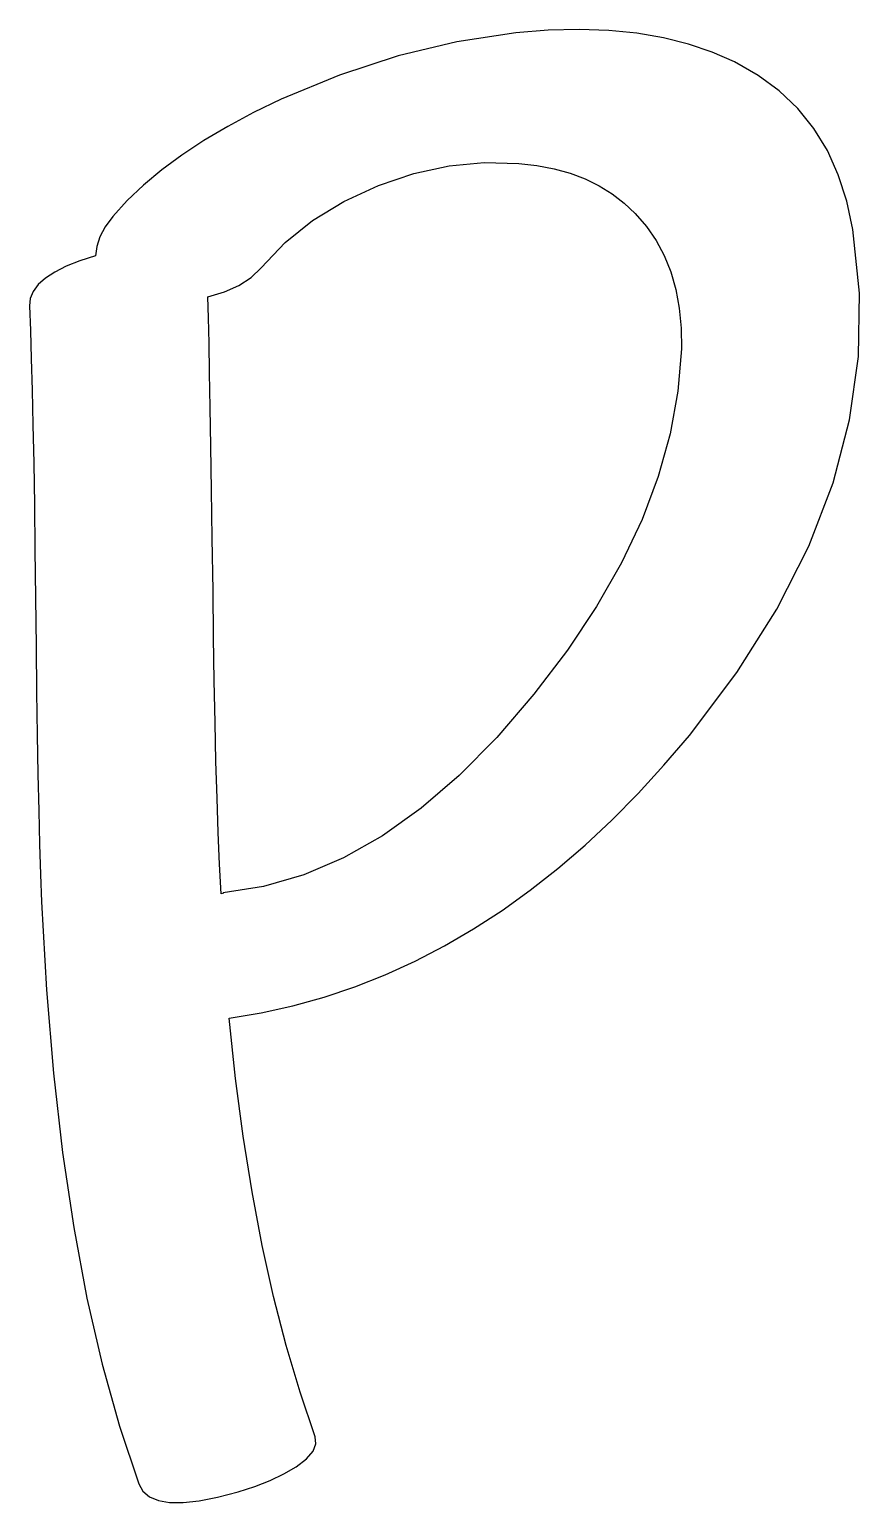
# Model space of a CAD drawing. Extents: x -0.1 to 11.4, y -0.4 to 20.
import ezdxf

# ---------------------------------------------------------------- set-up
doc = ezdxf.new("R2010")
doc.units = 0
doc.layers.get('0').update_dxf_attribs({"linetype": 'CONTINUOUS'})

msp = doc.modelspace()

# ---------------------------------------------------------------- linework, layer by layer
at = {"color": 0}
for p, q in [((5.779, 19.806), (4.965, 19.611)), ((6.597, 19.931), (5.779, 19.806)), ((7.046, 19.967), (6.597, 19.931)), ((7.474, 19.978), (7.046, 19.967)), ((7.882, 19.965), (7.474, 19.978)), ((8.271, 19.927), (7.882, 19.965)), ((8.639, 19.864), (8.271, 19.927)), ((8.988, 19.777), (8.639, 19.864)), ((4.965, 19.611), (4.154, 19.347)), ((9.316, 19.665), (8.988, 19.777)), ((9.625, 19.528), (9.316, 19.665)), ((9.951, 19.343), (9.625, 19.528)), ((4.154, 19.347), (3.347, 19.014)), ((10.243, 19.128), (9.951, 19.343)), ((3.347, 19.014), (2.964, 18.828)), ((10.5, 18.883), (10.243, 19.128)), ((2.964, 18.828), (2.608, 18.636)), ((10.722, 18.608), (10.5, 18.883)), ((2.608, 18.636), (2.277, 18.44)), ((10.91, 18.303), (10.722, 18.608)), ((2.277, 18.44), (1.972, 18.24)), ((1.972, 18.24), (1.694, 18.034)), ((11.062, 17.968), (10.91, 18.303)), ((1.694, 18.034), (1.441, 17.824)), ((4.694, 17.819), (5.186, 17.984)), ((5.186, 17.984), (5.674, 18.09)), ((5.674, 18.09), (6.158, 18.137)), ((6.158, 18.137), (6.639, 18.125)), ((6.639, 18.125), (6.889, 18.096)), ((6.889, 18.096), (7.125, 18.05)), ((7.125, 18.05), (7.347, 17.988)), ((7.347, 17.988), (7.556, 17.91)), ((11.181, 17.603), (11.062, 17.968)), ((1.441, 17.824), (1.214, 17.609)), ((4.213, 17.597), (4.694, 17.819)), ((7.556, 17.91), (7.75, 17.815)), ((7.75, 17.815), (7.931, 17.703)), ((1.214, 17.609), (1.014, 17.389)), ((3.781, 17.334), (4.213, 17.597)), ((7.931, 17.703), (8.097, 17.575)), ((8.097, 17.575), (8.25, 17.431)), ((11.264, 17.208), (11.181, 17.603)), ((1.014, 17.389), (0.911, 17.246)), ((3.4, 17.028), (3.781, 17.334)), ((8.25, 17.431), (8.406, 17.252)), ((0.911, 17.246), (0.837, 17.108)), ((8.406, 17.252), (8.54, 17.058)), ((11.356, 16.33), (11.264, 17.208)), ((0.793, 16.975), (0.778, 16.847)), ((0.837, 17.108), (0.793, 16.975)), ((3.069, 16.681), (3.4, 17.028)), ((8.54, 17.058), (8.652, 16.848)), ((0.56, 16.776), (0.371, 16.7)), ((0.778, 16.847), (0.56, 16.776)), ((8.652, 16.848), (8.743, 16.622)), ((0.083, 16.535), (-0.017, 16.446)), ((0.213, 16.619), (0.083, 16.535)), ((0.371, 16.7), (0.213, 16.619)), ((2.76, 16.434), (2.93, 16.546)), ((2.93, 16.546), (3.069, 16.681)), ((8.743, 16.622), (8.812, 16.379)), ((-0.087, 16.352), (-0.128, 16.255)), ((-0.017, 16.446), (-0.087, 16.352)), ((2.333, 16.278), (2.562, 16.345)), ((2.562, 16.345), (2.76, 16.434)), ((8.812, 16.379), (8.859, 16.121)), ((11.341, 15.453), (11.356, 16.33)), ((-0.128, 16.255), (-0.139, 16.153)), ((-0.139, 16.153), (-0.125, 15.81)), ((2.34, 15.989), (2.333, 16.278)), ((8.859, 16.121), (8.885, 15.846)), ((2.348, 15.638), (2.34, 15.989)), ((-0.125, 15.81), (-0.113, 15.421)), ((8.885, 15.846), (8.889, 15.556)), ((2.356, 15.224), (2.348, 15.638)), ((8.889, 15.556), (8.842, 14.971)), ((-0.113, 15.421), (-0.101, 14.986)), ((11.219, 14.577), (11.341, 15.453)), ((2.365, 14.746), (2.356, 15.224)), ((-0.101, 14.986), (-0.09, 14.504)), ((8.842, 14.971), (8.735, 14.382)), ((2.373, 14.206), (2.365, 14.746)), ((-0.09, 14.504), (-0.08, 13.975)), ((10.99, 13.701), (11.219, 14.577)), ((8.735, 14.382), (8.569, 13.79)), ((2.383, 13.603), (2.373, 14.206)), ((-0.08, 13.975), (-0.071, 13.4)), ((8.569, 13.79), (8.344, 13.194)), ((10.653, 12.827), (10.99, 13.701)), ((2.393, 12.937), (2.383, 13.603)), ((-0.071, 13.4), (-0.063, 12.779)), ((8.344, 13.194), (8.059, 12.595)), ((2.403, 12.208), (2.393, 12.937)), ((-0.063, 12.779), (-0.056, 12.111)), ((10.209, 11.953), (10.653, 12.827)), ((8.059, 12.595), (7.714, 11.993)), ((-0.056, 12.111), (-0.048, 11.438)), ((2.411, 11.569), (2.403, 12.208)), ((7.714, 11.993), (7.311, 11.387)), ((9.658, 11.08), (10.209, 11.953)), ((-0.048, 11.438), (-0.04, 10.806)), ((2.42, 10.962), (2.411, 11.569)), ((7.311, 11.387), (6.847, 10.778)), ((9, 10.208), (9.658, 11.08)), ((-0.04, 10.806), (-0.031, 10.217)), ((2.431, 10.388), (2.42, 10.962)), ((6.847, 10.778), (6.333, 10.179)), ((-0.031, 10.217), (-0.021, 9.67)), ((2.444, 9.847), (2.431, 10.388)), ((8.648, 9.794), (9, 10.208)), ((6.333, 10.179), (5.812, 9.653)), ((2.459, 9.339), (2.444, 9.847)), ((8.29, 9.403), (8.648, 9.794)), ((-0.021, 9.67), (-0.01, 9.165)), ((5.812, 9.653), (5.285, 9.2)), ((7.925, 9.034), (8.29, 9.403)), ((2.476, 8.865), (2.459, 9.339)), ((5.285, 9.2), (4.75, 8.819)), ((-0.01, 9.165), (0.002, 8.702)), ((7.555, 8.688), (7.925, 9.034)), ((2.494, 8.423), (2.476, 8.865)), ((4.75, 8.819), (4.208, 8.512)), ((0.002, 8.702), (0.014, 8.282)), ((7.178, 8.364), (7.555, 8.688)), ((2.514, 8.014), (2.494, 8.423)), ((4.208, 8.512), (3.66, 8.278)), ((6.795, 8.063), (7.178, 8.364)), ((0.014, 8.282), (0.028, 7.903)), ((3.66, 8.278), (3.104, 8.116)), ((2.549, 8.024), (2.514, 8.014)), ((3.104, 8.116), (2.542, 8.028)), ((2.542, 8.028), (2.549, 8.024)), ((6.406, 7.784), (6.795, 8.063)), ((0.028, 7.903), (0.097, 6.686)), ((6.01, 7.528), (6.406, 7.784)), ((5.609, 7.294), (6.01, 7.528)), ((5.201, 7.083), (5.609, 7.294)), ((4.787, 6.895), (5.201, 7.083)), ((3.941, 6.586), (4.367, 6.729)), ((4.367, 6.729), (4.787, 6.895)), ((0.097, 6.686), (0.195, 5.53)), ((3.508, 6.465), (3.941, 6.586)), ((2.625, 6.292), (3.07, 6.367)), ((3.07, 6.367), (3.508, 6.465)), ((2.713, 5.46), (2.625, 6.292)), ((0.195, 5.53), (0.321, 4.433)), ((2.819, 4.659), (2.713, 5.46)), ((2.943, 3.889), (2.819, 4.659)), ((0.321, 4.433), (0.476, 3.396)), ((3.083, 3.149), (2.943, 3.889)), ((0.476, 3.396), (0.658, 2.419)), ((3.241, 2.441), (3.083, 3.149)), ((0.658, 2.419), (0.869, 1.502)), ((3.417, 1.763), (3.241, 2.441)), ((3.609, 1.116), (3.417, 1.763)), ((0.869, 1.502), (1.108, 0.645)), ((3.819, 0.5), (3.609, 1.116)), ((1.108, 0.645), (1.375, -0.153)), ((3.829, 0.401), (3.819, 0.5)), ((3.697, 0.193), (3.788, 0.299)), ((3.788, 0.299), (3.829, 0.401)), ((3.385, -0.016), (3.556, 0.083)), ((3.556, 0.083), (3.697, 0.193)), ((1.375, -0.153), (1.433, -0.255)), ((2.75, -0.264), (2.983, -0.19)), ((2.983, -0.19), (3.194, -0.108)), ((3.194, -0.108), (3.385, -0.016)), ((1.433, -0.255), (1.523, -0.332)), ((1.523, -0.332), (1.646, -0.383)), ((1.646, -0.383), (1.802, -0.41)), ((1.99, -0.411), (2.211, -0.387)), ((2.211, -0.387), (2.464, -0.338)), ((2.464, -0.338), (2.75, -0.264)), ((1.802, -0.41), (1.99, -0.411))]:
    msp.add_line(p, q, dxfattribs=at)

doc.saveas('drawing.dxf')
